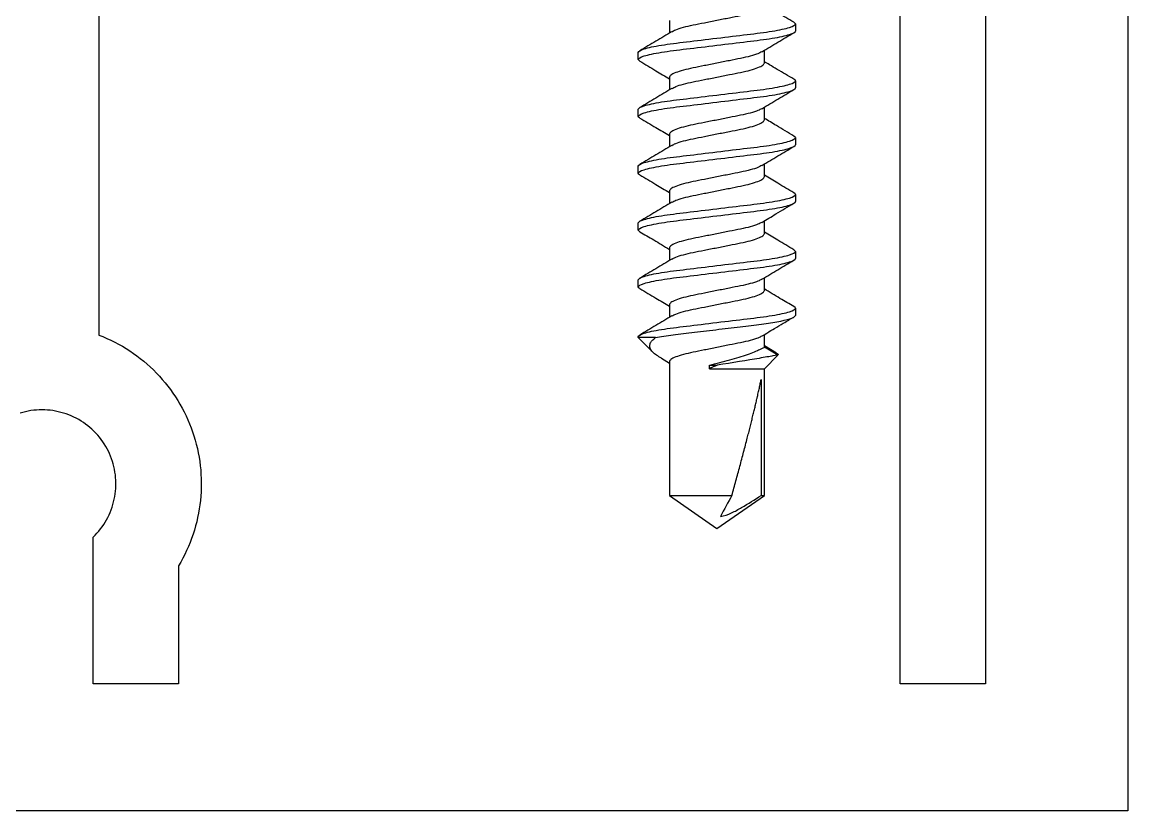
# Model space of a CAD drawing. Header units: inches. Extents: x -2661 to 42767, y -1222 to 9099.
# Drawn here: x 2279.49 to 2280.461, y 1636.518 to 1637.212 of the extents above; entities that cross this region are included whole.
import ezdxf

# ---------------------------------------------------------------- set-up
doc = ezdxf.new("R2010")
doc.units = ezdxf.units.IN
doc.header["$LTSCALE"] = 12
doc.header["$MEASUREMENT"] = 0
doc.layers.get('0').update_dxf_attribs({"linetype": 'CONTINUOUS'})
doc.layers.add('S-ARCH', color=1, linetype='CONTINUOUS')

# ---------------------------------------------------------------- blocks, each defined once
blk = doc.blocks.new('DOUBLE BOTTOM OPT1')
for p, q in [((2.0335, 2), (2.0335, 0)), ((1.63063, 0.69497), (1.63063, 0.68392)), ((1.74135, 0.69197), (1.7401, 0.6934)), ((1.74135, 0.69197), (1.74135, 0.68572)), ((1.60335, 0.66072), (1.60335, 0.66697)), ((1.60461, 0.65927), (1.60335, 0.66072)), ((1.71407, 0.65772), (1.71407, 0.66876)), ((1.63063, 0.64497), (1.63063, 0.63392)), ((1.74135, 0.64197), (1.74135, 0.63572)), ((1.60335, 0.61072), (1.60335, 0.61697)), ((1.71407, 0.60772), (1.71407, 0.61876)), ((1.63063, 0.59497), (1.63063, 0.58392)), ((1.74135, 0.59197), (1.74009, 0.59341)), ((1.74135, 0.59197), (1.74135, 0.58572)), ((1.60335, 0.56072), (1.60335, 0.56697)), ((1.71407, 0.55772), (1.71407, 0.56876)), ((1.63063, 0.54497), (1.63063, 0.53392)), ((1.74135, 0.54197), (1.74135, 0.53572)), ((1.60335, 0.51072), (1.60335, 0.51697)), ((1.71407, 0.50772), (1.71407, 0.51876)), ((1.6046, 0.50928), (1.60335, 0.51072)), ((1.63063, 0.49497), (1.63063, 0.48392)), ((1.74135, 0.49197), (1.7401, 0.4934)), ((1.74135, 0.49197), (1.74135, 0.48572)), ((1.60335, 0.46072), (1.60335, 0.46697)), ((1.71407, 0.45772), (1.71407, 0.46876)), ((1.63063, 0.44497), (1.63063, 0.43392)), ((1.74135, 0.44197), (1.74135, 0.43572)), ((1.71407, 0.40772), (1.71407, 0.41879)), ((1.60335, 0.41612), (1.60335, 0.41697)), ((1.60335, 0.41612), (1.61616, 0.40331)), ((1.61838, 0.41612), (1.60335, 0.41612)), ((1.72487, 0.40237), (1.71407, 0.40891)), ((1.72604, 0.40081), (1.71407, 0.40772)), ((1.71407, 0.38884), (1.72604, 0.40081)), ((1.62365, 0.39796), (1.63063, 0.39376)), ((1.63063, 0.39497), (1.63063, 0.27743)), ((1.66584, 0.38884), (1.66584, 0.39197)), ((1.66584, 0.39197), (1.6726, 0.39197)), ((1.66584, 0.38884), (1.71407, 0.38884)), ((1.71407, 0.27743), (1.71407, 0.38884)), ((1.71128, 0.37944), (1.71128, 0.27743)), ((1.63063, 0.27743), (1.67235, 0.24822)), ((1.63063, 0.27743), (1.68554, 0.27743)), ((1.67235, 0.24822), (1.71407, 0.27743)), ((1.71128, 0.27743), (1.71407, 0.27743)), ((2.0335, 0), (-2.0335, 0))]:
    blk.add_line(p, q)
at = {"flags": 128}
for points in [[(1.90835, 0.70164), (1.90835, 0.11164), (1.83335, 0.11164), (1.83335, 0.70164)], [(1.12935, 0.70164), (1.12935, 0.4184), (1.1329, 0.41699), (1.13641, 0.41548), (1.13988, 0.41388), (1.1433, 0.41218), (1.14667, 0.41039), (1.15, 0.4085), (1.15327, 0.40653), (1.15649, 0.40447), (1.15965, 0.40232), (1.16275, 0.40009), (1.16578, 0.39777), (1.16876, 0.39537), (1.17166, 0.39289), (1.1745, 0.39033), (1.17727, 0.3877), (1.17996, 0.38499), (1.18258, 0.38221), (1.18512, 0.37935), (1.18759, 0.37643), (1.18997, 0.37345), (1.19227, 0.3704), (1.19449, 0.36728), (1.19662, 0.36411), (1.19866, 0.36088), (1.20062, 0.3576), (1.20248, 0.35426), (1.20425, 0.35088), (1.20593, 0.34745), (1.20752, 0.34397), (1.20901, 0.34045), (1.2104, 0.33689), (1.21169, 0.3333), (1.21289, 0.32967), (1.21399, 0.32601), (1.21498, 0.32232), (1.21588, 0.31861), (1.21668, 0.31487), (1.21737, 0.31111), (1.21796, 0.30734), (1.21844, 0.30355), (1.21883, 0.29975), (1.2191, 0.29594), (1.21928, 0.29212), (1.21935, 0.2883), (1.21931, 0.28448), (1.21918, 0.28066), (1.21893, 0.27685), (1.21859, 0.27304), (1.21814, 0.26925), (1.21758, 0.26547), (1.21693, 0.26171), (1.21617, 0.25796), (1.21531, 0.25424), (1.21435, 0.25054), (1.21328, 0.24687), (1.21212, 0.24323), (1.21086, 0.23962), (1.2095, 0.23605), (1.20804, 0.23252), (1.20649, 0.22903), (1.20485, 0.22558), (1.20311, 0.22218), (1.20127, 0.21883), (1.19935, 0.21553), (1.19935, 0.11164), (1.12435, 0.11164), (1.12435, 0.24073), (1.12606, 0.24244), (1.12771, 0.2442), (1.12929, 0.24603), (1.1308, 0.24791), (1.13224, 0.24985), (1.1336, 0.25184), (1.13489, 0.25388), (1.13611, 0.25596), (1.13725, 0.25809), (1.1383, 0.26026), (1.13928, 0.26247), (1.14017, 0.26471), (1.14098, 0.26699), (1.14171, 0.26929), (1.14234, 0.27162), (1.1429, 0.27397), (1.14336, 0.27634), (1.14374, 0.27872), (1.14402, 0.28112), (1.14422, 0.28352), (1.14433, 0.28593), (1.14435, 0.28835), (1.14427, 0.29076), (1.14411, 0.29317), (1.14386, 0.29557), (1.14352, 0.29796), (1.1431, 0.30034), (1.14258, 0.3027), (1.14198, 0.30503), (1.14129, 0.30735), (1.14052, 0.30963), (1.13966, 0.31189), (1.13871, 0.31411), (1.13769, 0.3163), (1.13659, 0.31844), (1.1354, 0.32055), (1.13414, 0.32261), (1.13281, 0.32462), (1.1314, 0.32658), (1.12991, 0.32848), (1.12836, 0.33033), (1.12674, 0.33212), (1.12506, 0.33385), (1.12331, 0.33552), (1.1215, 0.33711), (1.11964, 0.33865), (1.11772, 0.34011), (1.11574, 0.34149), (1.11372, 0.34281), (1.11164, 0.34405), (1.10953, 0.34521), (1.10737, 0.34629), (1.10517, 0.34729), (1.10294, 0.34821), (1.10067, 0.34904), (1.09838, 0.34979), (1.09606, 0.35045), (1.09371, 0.35103), (1.09135, 0.35152), (1.08897, 0.35192), (1.08658, 0.35223), (1.08417, 0.35246), (1.08176, 0.35259), (1.07935, 0.35264), (1.07694, 0.35259), (1.07453, 0.35246), (1.07212, 0.35223), (1.06973, 0.35192), (1.06735, 0.35152), (1.06499, 0.35103), (1.06264, 0.35045), (1.06032, 0.34979)]]:
    blk.add_lwpolyline(points, dxfattribs=at)
for points, knots in [([(1.63279, 0.6851), (1.63379, 0.68569), (1.63604, 0.68701), (1.6426, 0.68909), (1.65125, 0.69105), (1.66138, 0.69301), (1.67235, 0.69522), (1.68332, 0.69742), (1.69344, 0.69938), (1.70216, 0.70135), (1.70887, 0.70355), (1.71325, 0.70575), (1.7138, 0.70707), (1.71407, 0.70772)], [0, 0, 0, 0, 0.076547, 0.170609, 0.261238, 0.351867, 0.445929, 0.53999, 0.630619, 0.721248, 0.81531, 0.909371, 1, 1, 1, 1]), ([(1.74012, 0.6934), (1.73539, 0.69618), (1.72668, 0.70131), (1.71802, 0.70654), (1.71407, 0.70892)], [0, 0, 0, 0, 0.543159, 1, 1, 1, 1]), ([(1.60335, 0.66697), (1.60335, 0.66787), (1.60503, 0.66892), (1.61202, 0.67112), (1.61733, 0.67227), (1.62701, 0.67385), (1.63051, 0.67436), (1.6378, 0.67531), (1.6416, 0.67575), (1.65389, 0.67724), (1.66311, 0.67835), (1.68159, 0.68058), (1.69081, 0.68169), (1.7031, 0.68318), (1.7069, 0.68362), (1.71419, 0.68457), (1.71769, 0.68508), (1.72737, 0.68666), (1.73268, 0.68781), (1.73967, 0.69001), (1.74135, 0.69106), (1.74135, 0.69197)], [0, 0, 0, 0, 0.125, 0.125, 0.25, 0.25, 0.3125, 0.3125, 0.375, 0.375, 0.5, 0.5, 0.625, 0.625, 0.6875, 0.6875, 0.75, 0.75, 0.875, 0.875, 1, 1, 1, 1]), ([(1.60335, 0.66072), (1.60335, 0.66162), (1.60503, 0.66267), (1.61202, 0.66487), (1.61733, 0.66602), (1.62701, 0.6676), (1.63051, 0.66811), (1.6378, 0.66906), (1.6416, 0.6695), (1.65389, 0.67099), (1.66311, 0.6721), (1.68159, 0.67433), (1.69081, 0.67544), (1.7031, 0.67693), (1.7069, 0.67737), (1.71419, 0.67832), (1.71769, 0.67883), (1.72737, 0.68041), (1.73268, 0.68156), (1.73967, 0.68376), (1.74135, 0.68481), (1.74135, 0.68572)], [0, 0, 0, 0, 0.125, 0.125, 0.25, 0.25, 0.3125, 0.3125, 0.375, 0.375, 0.5, 0.5, 0.625, 0.625, 0.6875, 0.6875, 0.75, 0.75, 0.875, 0.875, 1, 1, 1, 1]), ([(1.63263, 0.68512), (1.628, 0.68233), (1.6187, 0.67671), (1.60932, 0.67119), (1.60461, 0.66842)], [0, 0, 0, 0, 0.497658, 1, 1, 1, 1]), ([(1.71192, 0.66746), (1.71658, 0.67028), (1.72595, 0.67594), (1.73537, 0.68149), (1.74011, 0.68428)], [0, 0, 0, 0, 0.497134, 1, 1, 1, 1]), ([(1.71173, 0.66749), (1.71077, 0.66693), (1.70857, 0.66564), (1.7021, 0.66359), (1.69346, 0.66163), (1.68332, 0.65967), (1.67235, 0.65747), (1.66138, 0.65526), (1.65126, 0.6533), (1.64254, 0.65134), (1.63583, 0.64913), (1.63145, 0.64693), (1.6309, 0.64561), (1.63063, 0.64497)], [0, 0, 0, 0, 0.072707, 0.16716, 0.258166, 0.349171, 0.443624, 0.538077, 0.629083, 0.720089, 0.814541, 0.908994, 1, 1, 1, 1]), ([(1.60461, 0.65927), (1.60935, 0.65647), (1.61805, 0.65135), (1.6267, 0.64613), (1.63063, 0.64376)], [0, 0, 0, 0, 0.545499, 1, 1, 1, 1]), ([(1.63303, 0.63522), (1.63397, 0.63577), (1.63616, 0.63705), (1.6426, 0.63909), (1.65124, 0.64105), (1.66138, 0.64301), (1.67235, 0.64522), (1.68332, 0.64742), (1.69344, 0.64938), (1.70216, 0.65135), (1.70887, 0.65355), (1.71325, 0.65575), (1.7138, 0.65707), (1.71407, 0.65772)], [0, 0, 0, 0, 0.071493, 0.166069, 0.257194, 0.348319, 0.442896, 0.537472, 0.628597, 0.719722, 0.814299, 0.908875, 1, 1, 1, 1]), ([(1.74003, 0.64345), (1.7376, 0.64486), (1.73302, 0.64752), (1.72546, 0.65193), (1.71921, 0.65572), (1.71557, 0.65796), (1.71407, 0.65889)], [0, 0, 0, 0, 0.299941, 0.565966, 0.820653, 1, 1, 1, 1]), ([(1.60335, 0.61697), (1.60335, 0.61787), (1.60503, 0.61892), (1.61202, 0.62112), (1.61733, 0.62227), (1.62701, 0.62385), (1.63051, 0.62436), (1.6378, 0.62531), (1.6416, 0.62575), (1.65389, 0.62724), (1.66311, 0.62835), (1.68159, 0.63058), (1.69081, 0.63169), (1.7031, 0.63318), (1.7069, 0.63362), (1.71419, 0.63457), (1.71769, 0.63508), (1.72737, 0.63666), (1.73268, 0.63781), (1.73967, 0.64001), (1.74135, 0.64106), (1.74135, 0.64197)], [0, 0, 0, 0, 0.125, 0.125, 0.25, 0.25, 0.3125, 0.3125, 0.375, 0.375, 0.5, 0.5, 0.625, 0.625, 0.6875, 0.6875, 0.75, 0.75, 0.875, 0.875, 1, 1, 1, 1]), ([(1.74135, 0.64197), (1.74134, 0.64243), (1.74133, 0.64291), (1.74003, 0.64344), (1.74, 0.64345)], [0, 0, 0, 0, 0.978012, 1, 1, 1, 1]), ([(1.60335, 0.61072), (1.60335, 0.61162), (1.60503, 0.61267), (1.61202, 0.61487), (1.61733, 0.61602), (1.62701, 0.6176), (1.63051, 0.61811), (1.6378, 0.61906), (1.6416, 0.6195), (1.65389, 0.62099), (1.66311, 0.6221), (1.68159, 0.62433), (1.69081, 0.62544), (1.7031, 0.62693), (1.7069, 0.62737), (1.71419, 0.62832), (1.71769, 0.62883), (1.72737, 0.63041), (1.73268, 0.63156), (1.73967, 0.63376), (1.74135, 0.63481), (1.74135, 0.63572)], [0, 0, 0, 0, 0.125, 0.125, 0.25, 0.25, 0.3125, 0.3125, 0.375, 0.375, 0.5, 0.5, 0.625, 0.625, 0.6875, 0.6875, 0.75, 0.75, 0.875, 0.875, 1, 1, 1, 1]), ([(1.63283, 0.63525), (1.62817, 0.63243), (1.61878, 0.62676), (1.60935, 0.6212), (1.6046, 0.61841)], [0, 0, 0, 0, 0.49704, 1, 1, 1, 1]), ([(1.71187, 0.61743), (1.71652, 0.62025), (1.72589, 0.62591), (1.73532, 0.63146), (1.74006, 0.63425)], [0, 0, 0, 0, 0.497137, 1, 1, 1, 1]), ([(1.71166, 0.61745), (1.71073, 0.6169), (1.70854, 0.61563), (1.7021, 0.61359), (1.69346, 0.61163), (1.68332, 0.60967), (1.67235, 0.60747), (1.66138, 0.60526), (1.65126, 0.6033), (1.64254, 0.60134), (1.63583, 0.59913), (1.63145, 0.59693), (1.6309, 0.59561), (1.63063, 0.59497)], [0, 0, 0, 0, 0.071416, 0.166001, 0.257133, 0.348265, 0.44285, 0.537434, 0.628567, 0.719699, 0.814283, 0.908868, 1, 1, 1, 1]), ([(1.60468, 0.60924), (1.60466, 0.60925), (1.60337, 0.60977), (1.60336, 0.61025), (1.60335, 0.61072)], [0, 0, 0, 0, 0.017618, 1, 1, 1, 1]), ([(1.60466, 0.60924), (1.60939, 0.60645), (1.61808, 0.60134), (1.6267, 0.59613), (1.63063, 0.59376)], [0, 0, 0, 0, 0.544904, 1, 1, 1, 1]), ([(1.63292, 0.58517), (1.63389, 0.58574), (1.6361, 0.58703), (1.6426, 0.58909), (1.65124, 0.59105), (1.66138, 0.59301), (1.67235, 0.59522), (1.68332, 0.59742), (1.69344, 0.59938), (1.70216, 0.60135), (1.70887, 0.60355), (1.71325, 0.60575), (1.7138, 0.60707), (1.71407, 0.60772)], [0, 0, 0, 0, 0.073737, 0.168085, 0.258989, 0.349894, 0.444242, 0.53859, 0.629495, 0.720399, 0.814747, 0.909095, 1, 1, 1, 1]), ([(1.7401, 0.59341), (1.73493, 0.59645), (1.72623, 0.60158), (1.71758, 0.6068), (1.71407, 0.60892)], [0, 0, 0, 0, 0.593911, 1, 1, 1, 1]), ([(1.60335, 0.56697), (1.60335, 0.56787), (1.60503, 0.56892), (1.61202, 0.57112), (1.61733, 0.57227), (1.62701, 0.57385), (1.63051, 0.57436), (1.6378, 0.57531), (1.6416, 0.57575), (1.65389, 0.57724), (1.66311, 0.57835), (1.68159, 0.58058), (1.69081, 0.58169), (1.7031, 0.58318), (1.7069, 0.58362), (1.71419, 0.58457), (1.71769, 0.58508), (1.72737, 0.58666), (1.73268, 0.58781), (1.73967, 0.59001), (1.74135, 0.59106), (1.74135, 0.59197)], [0, 0, 0, 0, 0.125, 0.125, 0.25, 0.25, 0.3125, 0.3125, 0.375, 0.375, 0.5, 0.5, 0.625, 0.625, 0.6875, 0.6875, 0.75, 0.75, 0.875, 0.875, 1, 1, 1, 1]), ([(1.60335, 0.56072), (1.60335, 0.56162), (1.60503, 0.56267), (1.61202, 0.56487), (1.61733, 0.56602), (1.62701, 0.5676), (1.63051, 0.56811), (1.6378, 0.56906), (1.6416, 0.5695), (1.65389, 0.57099), (1.66311, 0.5721), (1.68159, 0.57433), (1.69081, 0.57544), (1.7031, 0.57693), (1.7069, 0.57737), (1.71419, 0.57832), (1.71769, 0.57883), (1.72737, 0.58041), (1.73268, 0.58156), (1.73967, 0.58376), (1.74135, 0.58481), (1.74135, 0.58572)], [0, 0, 0, 0, 0.125, 0.125, 0.25, 0.25, 0.3125, 0.3125, 0.375, 0.375, 0.5, 0.5, 0.625, 0.625, 0.6875, 0.6875, 0.75, 0.75, 0.875, 0.875, 1, 1, 1, 1]), ([(1.63274, 0.58519), (1.6281, 0.58239), (1.61877, 0.57675), (1.60937, 0.57122), (1.60464, 0.56843)], [0, 0, 0, 0, 0.497428, 1, 1, 1, 1]), ([(1.71193, 0.56747), (1.71658, 0.57028), (1.72591, 0.57591), (1.73531, 0.58145), (1.74004, 0.58424)], [0, 0, 0, 0, 0.497403, 1, 1, 1, 1]), ([(1.71174, 0.5675), (1.71078, 0.56693), (1.70858, 0.56564), (1.7021, 0.56359), (1.69346, 0.56163), (1.68332, 0.55967), (1.67235, 0.55747), (1.66138, 0.55526), (1.65126, 0.5533), (1.64254, 0.55134), (1.63583, 0.54913), (1.63145, 0.54693), (1.6309, 0.54561), (1.63063, 0.54497)], [0, 0, 0, 0, 0.073077, 0.167492, 0.258462, 0.349431, 0.443846, 0.538261, 0.629231, 0.7202, 0.814615, 0.909031, 1, 1, 1, 1]), ([(1.60465, 0.55925), (1.60464, 0.55925), (1.60336, 0.55978), (1.60336, 0.56025), (1.60335, 0.56072)], [0, 0, 0, 0, 0.009197, 1, 1, 1, 1]), ([(1.60464, 0.55925), (1.60936, 0.55647), (1.61806, 0.55135), (1.62669, 0.54614), (1.63063, 0.54376)], [0, 0, 0, 0, 0.5433102, 1, 1, 1, 1]), ([(1.63304, 0.53523), (1.63398, 0.53578), (1.63616, 0.53706), (1.6426, 0.53909), (1.65124, 0.54105), (1.66138, 0.54301), (1.67235, 0.54522), (1.68332, 0.54742), (1.69344, 0.54938), (1.70216, 0.55135), (1.70887, 0.55355), (1.71325, 0.55575), (1.7138, 0.55707), (1.71407, 0.55772)], [0, 0, 0, 0, 0.071238, 0.16584, 0.25699, 0.34814, 0.442743, 0.537345, 0.628495, 0.719645, 0.814248, 0.90885, 1, 1, 1, 1]), ([(1.74004, 0.54345), (1.73531, 0.54623), (1.72662, 0.55134), (1.718, 0.55655), (1.71407, 0.55892)], [0, 0, 0, 0, 0.544742, 1, 1, 1, 1]), ([(1.60335, 0.51697), (1.60335, 0.51787), (1.60503, 0.51892), (1.61202, 0.52112), (1.61733, 0.52227), (1.62701, 0.52385), (1.63051, 0.52436), (1.6378, 0.52531), (1.6416, 0.52575), (1.65389, 0.52724), (1.66311, 0.52835), (1.68159, 0.53058), (1.69081, 0.53169), (1.7031, 0.53318), (1.7069, 0.53362), (1.71419, 0.53457), (1.71769, 0.53508), (1.72737, 0.53666), (1.73268, 0.53781), (1.73967, 0.54001), (1.74135, 0.54106), (1.74135, 0.54197)], [0, 0, 0, 0, 0.125, 0.125, 0.25, 0.25, 0.3125, 0.3125, 0.375, 0.375, 0.5, 0.5, 0.625, 0.625, 0.6875, 0.6875, 0.75, 0.75, 0.875, 0.875, 1, 1, 1, 1]), ([(1.60335, 0.51072), (1.60335, 0.51162), (1.60503, 0.51267), (1.61202, 0.51487), (1.61733, 0.51602), (1.62701, 0.5176), (1.63051, 0.51811), (1.6378, 0.51906), (1.6416, 0.5195), (1.65389, 0.52099), (1.66311, 0.5221), (1.68159, 0.52433), (1.69081, 0.52544), (1.7031, 0.52693), (1.7069, 0.52737), (1.71419, 0.52832), (1.71769, 0.52883), (1.72737, 0.53041), (1.73268, 0.53156), (1.73967, 0.53376), (1.74135, 0.53481), (1.74135, 0.53572)], [0, 0, 0, 0, 0.125, 0.125, 0.25, 0.25, 0.3125, 0.3125, 0.375, 0.375, 0.5, 0.5, 0.625, 0.625, 0.6875, 0.6875, 0.75, 0.75, 0.875, 0.875, 1, 1, 1, 1]), ([(1.63284, 0.53525), (1.62818, 0.53244), (1.61881, 0.52677), (1.60937, 0.52122), (1.60463, 0.51843)], [0, 0, 0, 0, 0.497095, 1, 1, 1, 1]), ([(1.74135, 0.54197), (1.74134, 0.54243), (1.74133, 0.54291), (1.74004, 0.54344), (1.74001, 0.54345)], [0, 0, 0, 0, 0.981212, 1, 1, 1, 1]), ([(1.71195, 0.51748), (1.71605, 0.51996), (1.7254, 0.52561), (1.73481, 0.53116), (1.74009, 0.53427)], [0, 0, 0, 0, 0.438749, 1, 1, 1, 1]), ([(1.71177, 0.51751), (1.7108, 0.51694), (1.70859, 0.51565), (1.7021, 0.51359), (1.69346, 0.51163), (1.68332, 0.50967), (1.67235, 0.50747), (1.66138, 0.50526), (1.65126, 0.5033), (1.64254, 0.50134), (1.63583, 0.49913), (1.63145, 0.49693), (1.6309, 0.49561), (1.63063, 0.49497)], [0, 0, 0, 0, 0.073684, 0.168037, 0.258947, 0.349857, 0.44421, 0.538564, 0.629474, 0.720383, 0.814737, 0.90909, 1, 1, 1, 1]), ([(1.60458, 0.50928), (1.6087, 0.50686), (1.61741, 0.50173), (1.62607, 0.49651), (1.63063, 0.49376)], [0, 0, 0, 0, 0.473124, 1, 1, 1, 1]), ([(1.63287, 0.48514), (1.63385, 0.48572), (1.63608, 0.48702), (1.6426, 0.48909), (1.65124, 0.49105), (1.66138, 0.49301), (1.67235, 0.49522), (1.68332, 0.49742), (1.69344, 0.49938), (1.70216, 0.50135), (1.70887, 0.50355), (1.71325, 0.50575), (1.7138, 0.50707), (1.71407, 0.50772)], [0, 0, 0, 0, 0.0748562, 0.1690902, 0.259885, 0.3506798, 0.4449137, 0.5391477, 0.6299425, 0.7207373, 0.8149712, 0.9092052, 1, 1, 1, 1]), ([(1.74011, 0.4934), (1.73537, 0.49619), (1.72666, 0.50132), (1.71801, 0.50654), (1.71407, 0.50892)], [0, 0, 0, 0, 0.544674, 1, 1, 1, 1]), ([(1.60335, 0.46697), (1.60335, 0.46787), (1.60503, 0.46892), (1.61202, 0.47112), (1.61733, 0.47227), (1.62701, 0.47385), (1.63051, 0.47436), (1.6378, 0.47531), (1.6416, 0.47575), (1.65389, 0.47724), (1.66311, 0.47835), (1.68159, 0.48058), (1.69081, 0.48169), (1.7031, 0.48318), (1.7069, 0.48362), (1.71419, 0.48457), (1.71769, 0.48508), (1.72737, 0.48666), (1.73268, 0.48781), (1.73967, 0.49001), (1.74135, 0.49106), (1.74135, 0.49197)], [0, 0, 0, 0, 0.125, 0.125, 0.25, 0.25, 0.3125, 0.3125, 0.375, 0.375, 0.5, 0.5, 0.625, 0.625, 0.6875, 0.6875, 0.75, 0.75, 0.875, 0.875, 1, 1, 1, 1]), ([(1.60335, 0.46072), (1.60335, 0.46162), (1.60503, 0.46267), (1.61202, 0.46487), (1.61733, 0.46602), (1.62701, 0.4676), (1.63051, 0.46811), (1.6378, 0.46906), (1.6416, 0.4695), (1.65389, 0.47099), (1.66311, 0.4721), (1.68159, 0.47433), (1.69081, 0.47544), (1.7031, 0.47693), (1.7069, 0.47737), (1.71419, 0.47832), (1.71769, 0.47883), (1.72737, 0.48041), (1.73268, 0.48156), (1.73967, 0.48376), (1.74135, 0.48481), (1.74135, 0.48572)], [0, 0, 0, 0, 0.125, 0.125, 0.25, 0.25, 0.3125, 0.3125, 0.375, 0.375, 0.5, 0.5, 0.625, 0.625, 0.6875, 0.6875, 0.75, 0.75, 0.875, 0.875, 1, 1, 1, 1]), ([(1.6327, 0.48517), (1.62805, 0.48236), (1.61871, 0.47672), (1.60931, 0.47118), (1.60458, 0.4684)], [0, 0, 0, 0, 0.4973758, 1, 1, 1, 1]), ([(1.71186, 0.46743), (1.71653, 0.47025), (1.72591, 0.47592), (1.73534, 0.48147), (1.74009, 0.48426)], [0, 0, 0, 0, 0.497058, 1, 1, 1, 1]), ([(1.71166, 0.46745), (1.71072, 0.4669), (1.70854, 0.46563), (1.7021, 0.46359), (1.69346, 0.46163), (1.68332, 0.45967), (1.67235, 0.45747), (1.66138, 0.45526), (1.65126, 0.4533), (1.64254, 0.45134), (1.63583, 0.44913), (1.63145, 0.44693), (1.6309, 0.44561), (1.63063, 0.44497)], [0, 0, 0, 0, 0.071394, 0.165981, 0.257115, 0.34825, 0.442836, 0.537423, 0.628558, 0.719692, 0.814279, 0.908865, 1, 1, 1, 1]), ([(1.60469, 0.45923), (1.60466, 0.45924), (1.60337, 0.45977), (1.60336, 0.46025), (1.60335, 0.46072)], [0, 0, 0, 0, 0.019289, 1, 1, 1, 1]), ([(1.60466, 0.45923), (1.6094, 0.45645), (1.61809, 0.45133), (1.62671, 0.44612), (1.63063, 0.44376)], [0, 0, 0, 0, 0.5456553, 1, 1, 1, 1]), ([(1.63304, 0.43523), (1.63398, 0.43578), (1.63616, 0.43705), (1.6426, 0.43909), (1.65124, 0.44105), (1.66138, 0.44301), (1.67235, 0.44522), (1.68332, 0.44742), (1.69344, 0.44938), (1.70216, 0.45135), (1.70887, 0.45355), (1.71325, 0.45575), (1.7138, 0.45707), (1.71407, 0.45772)], [0, 0, 0, 0, 0.0713374, 0.1659298, 0.2570699, 0.3482101, 0.4428025, 0.5373948, 0.628535, 0.7196751, 0.8142675, 0.9088599, 1, 1, 1, 1]), ([(1.74007, 0.44343), (1.73598, 0.44584), (1.72728, 0.45096), (1.71864, 0.45616), (1.71407, 0.45892)], [0, 0, 0, 0, 0.470268, 1, 1, 1, 1]), ([(1.60335, 0.41697), (1.60335, 0.41787), (1.60503, 0.41892), (1.61202, 0.42112), (1.61733, 0.42227), (1.62701, 0.42385), (1.63051, 0.42436), (1.6378, 0.42531), (1.6416, 0.42575), (1.65389, 0.42724), (1.66311, 0.42835), (1.68159, 0.43058), (1.69081, 0.43169), (1.7031, 0.43318), (1.7069, 0.43362), (1.71419, 0.43457), (1.71769, 0.43508), (1.72737, 0.43666), (1.73268, 0.43781), (1.73967, 0.44001), (1.74135, 0.44106), (1.74135, 0.44197)], [0, 0, 0, 0, 0.125, 0.125, 0.25, 0.25, 0.3125, 0.3125, 0.375, 0.375, 0.5, 0.5, 0.625, 0.625, 0.6875, 0.6875, 0.75, 0.75, 0.875, 0.875, 1, 1, 1, 1]), ([(1.74135, 0.44197), (1.74135, 0.44243), (1.74134, 0.4429), (1.74007, 0.44342), (1.74006, 0.44343)], [0, 0, 0, 0, 0.993451, 1, 1, 1, 1]), ([(1.63284, 0.43525), (1.62818, 0.43244), (1.61883, 0.42678), (1.6094, 0.42124), (1.60466, 0.41845)], [0, 0, 0, 0, 0.497203, 1, 1, 1, 1]), ([(1.61838, 0.41612), (1.62289, 0.41698), (1.62824, 0.41782), (1.63685, 0.41894), (1.63978, 0.41928), (1.64605, 0.42004), (1.64934, 0.42044), (1.65959, 0.42167), (1.6669, 0.42256), (1.68144, 0.42431), (1.68866, 0.42518), (1.70198, 0.42679), (1.70796, 0.42747), (1.71915, 0.42902), (1.72428, 0.42987), (1.73272, 0.43162), (1.73601, 0.43251), (1.74033, 0.4342), (1.74135, 0.43501), (1.74135, 0.43572)], [0, 0, 0, 0, 0.125, 0.125, 0.1875, 0.1875, 0.25, 0.25, 0.375, 0.375, 0.5, 0.5, 0.625, 0.625, 0.75, 0.75, 0.875, 0.875, 1, 1, 1, 1]), ([(1.71211, 0.41759), (1.71364, 0.41853), (1.71691, 0.42053), (1.7234, 0.42453), (1.73158, 0.42932), (1.73699, 0.43247), (1.74002, 0.43423)], [0, 0, 0, 0, 0.1901712, 0.4057969, 0.6676779, 1, 1, 1, 1]), ([(1.62366, 0.39798), (1.62215, 0.3989), (1.61913, 0.40073), (1.61611, 0.40319), (1.61412, 0.40566), (1.6132, 0.40834), (1.61363, 0.41104), (1.61527, 0.41366), (1.61734, 0.4153), (1.61838, 0.41612)], [0, 0, 0, 0, 0.1335352, 0.2658555, 0.4012862, 0.5532901, 0.708367, 0.852872, 1, 1, 1, 1]), ([(1.71188, 0.41757), (1.71088, 0.41698), (1.70865, 0.41567), (1.7021, 0.41359), (1.69346, 0.41163), (1.68332, 0.40967), (1.67235, 0.40747), (1.66138, 0.40526), (1.65126, 0.4033), (1.64254, 0.40134), (1.63583, 0.39913), (1.63145, 0.39693), (1.6309, 0.39561), (1.63063, 0.39497)], [0, 0, 0, 0, 0.0759686, 0.1700892, 0.2607749, 0.3514605, 0.4455811, 0.5397018, 0.6303874, 0.7210731, 0.8151937, 0.9093144, 1, 1, 1, 1]), ([(1.66584, 0.39197), (1.67182, 0.39338), (1.67791, 0.39492), (1.68933, 0.39813), (1.69471, 0.39981), (1.70377, 0.40302), (1.70752, 0.40457), (1.71267, 0.40694), (1.71407, 0.40772), (1.71407, 0.40772)], [0, 0, 0, 0, 0.25, 0.25, 0.5, 0.5, 0.75, 0.75, 1, 1, 1, 1]), ([(1.72604, 0.40081), (1.72604, 0.40081), (1.7245, 0.40053), (1.72022, 0.39978), (1.71844, 0.39947), (1.71435, 0.39876), (1.71205, 0.39836), (1.69931, 0.3962), (1.68569, 0.39398), (1.6726, 0.39197)], [0, 0, 0, 0, 0.25, 0.25, 0.375, 0.375, 0.5, 0.5, 1, 1, 1, 1]), ([(1.72484, 0.40232), (1.72498, 0.40227), (1.72655, 0.40175), (1.72628, 0.40126), (1.72604, 0.40081)], [0, 0, 0, 0, 0.089674, 1, 1, 1, 1]), ([(1.67554, 0.25895), (1.67891, 0.25944), (1.68207, 0.26062), (1.68825, 0.26343), (1.69121, 0.26505), (1.69997, 0.2701), (1.70564, 0.27374), (1.71128, 0.27743)], [0, 0, 0, 0, 0.25, 0.25, 0.5, 0.5, 1, 1, 1, 1])]:
    blk.add_open_spline(points, degree=3, knots=knots)
for points in [[(1.6726, 0.39197), (1.67025, 0.39092), (1.668, 0.38988), (1.66584, 0.38884)], [(1.68554, 0.27743), (1.6822, 0.27125), (1.67886, 0.26507), (1.67554, 0.25895)]]:
    blk.add_open_spline(points, degree=3)
blk.add_rational_spline([(1.68554, 0.27743), (1.69756, 0.32043), (1.70672, 0.35675), (1.71128, 0.37944)], [1, 0.936301216273, 0.936301216273, 1], degree=3)

msp = doc.modelspace()

# ---------------------------------------------------------------- block references
at = {"layer": 'S-ARCH'}
msp.add_blockref('DOUBLE BOTTOM OPT1', (2278.42776, 1636.51832), dxfattribs=at)

doc.saveas('drawing.dxf')
